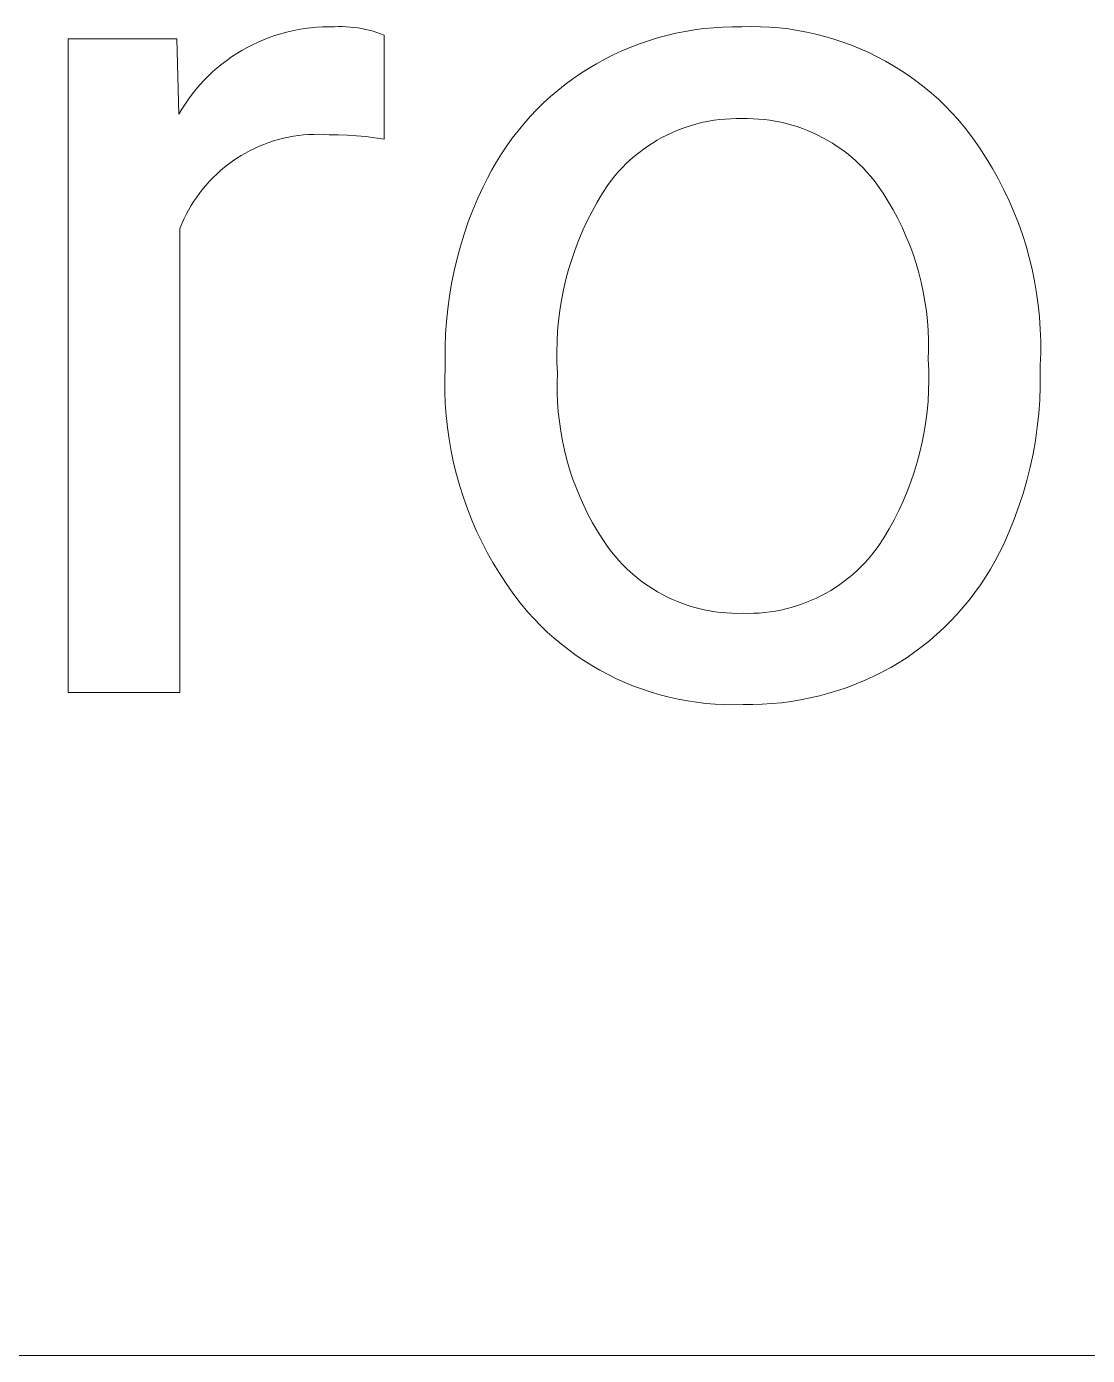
# Model space of a CAD drawing. Header units: millimetres. Extents: x -644 to 2279, y -276 to 1766.
# Drawn here: x 1378.9 to 1412.29, y -112.53 to -70.72 of the extents above; entities that cross this region are included whole.
import ezdxf

# ---------------------------------------------------------------- set-up
doc = ezdxf.new("R2010")
doc.units = ezdxf.units.MM
doc.header["$MEASUREMENT"] = 0
doc.layers.add('Domyślny', color=7, linetype='Continuous', true_color=0x000000)

msp = doc.modelspace()

# ---------------------------------------------------------------- linework, layer by layer
at = {"layer": 'Domyślny', "color": 18, "lineweight": 15, "true_color": 0x000000}
for p, q in [((1386.363, -71.138), (1386.54, -71.069)), ((1386.54, -71.069), (1386.72, -71.006)), ((1386.72, -71.006), (1386.902, -70.949)), ((1386.902, -70.949), (1387.086, -70.898)), ((1387.086, -70.898), (1387.272, -70.854)), ((1387.272, -70.854), (1387.459, -70.817)), ((1387.459, -70.817), (1387.647, -70.786)), ((1387.647, -70.786), (1387.836, -70.762)), ((1387.836, -70.762), (1388.026, -70.744)), ((1388.026, -70.744), (1388.216, -70.733)), ((1388.216, -70.733), (1388.406, -70.729)), ((1388.406, -70.729), (1388.597, -70.731)), ((1388.597, -70.731), (1388.719, -70.727)), ((1388.719, -70.727), (1388.842, -70.726)), ((1388.842, -70.726), (1388.964, -70.73)), ((1388.964, -70.73), (1389.086, -70.738)), ((1389.086, -70.738), (1389.208, -70.751)), ((1389.208, -70.751), (1389.33, -70.767)), ((1389.33, -70.767), (1389.45, -70.787)), ((1389.45, -70.787), (1389.57, -70.812)), ((1389.57, -70.812), (1389.69, -70.84)), ((1389.69, -70.84), (1389.808, -70.873)), ((1389.808, -70.873), (1389.925, -70.909)), ((1389.925, -70.909), (1390.04, -70.95)), ((1390.04, -70.95), (1390.154, -70.994)), ((1390.154, -70.994), (1390.154, -74.264)), ((1398.76, -71.083), (1399.048, -71.004)), ((1399.048, -71.004), (1399.338, -70.936)), ((1399.338, -70.936), (1399.631, -70.877)), ((1399.631, -70.877), (1399.925, -70.827)), ((1399.925, -70.827), (1400.221, -70.788)), ((1400.221, -70.788), (1400.517, -70.759)), ((1400.517, -70.759), (1400.815, -70.739)), ((1400.815, -70.739), (1401.113, -70.73)), ((1401.113, -70.73), (1401.411, -70.73)), ((1401.411, -70.73), (1401.705, -70.724)), ((1401.705, -70.724), (1401.999, -70.728)), ((1401.999, -70.728), (1402.293, -70.742)), ((1402.293, -70.742), (1402.586, -70.766)), ((1402.586, -70.766), (1402.878, -70.8)), ((1402.878, -70.8), (1403.169, -70.844)), ((1403.169, -70.844), (1403.458, -70.898)), ((1403.458, -70.898), (1403.745, -70.961)), ((1403.745, -70.961), (1404.03, -71.035)), ((1404.03, -71.035), (1404.312, -71.117)), ((1380.217, -91.676), (1380.217, -71.111)), ((1380.217, -71.111), (1383.633, -71.111)), ((1383.633, -71.111), (1383.692, -73.485)), ((1385.517, -71.575), (1385.68, -71.476)), ((1385.68, -71.476), (1385.846, -71.382)), ((1385.846, -71.382), (1386.015, -71.295)), ((1386.015, -71.295), (1386.188, -71.213)), ((1386.188, -71.213), (1386.363, -71.138)), ((1397.64, -71.49), (1397.915, -71.375)), ((1397.915, -71.375), (1398.193, -71.268)), ((1398.193, -71.268), (1398.475, -71.17)), ((1398.475, -71.17), (1398.76, -71.083)), ((1404.312, -71.117), (1404.591, -71.21)), ((1404.591, -71.21), (1404.867, -71.312)), ((1404.867, -71.312), (1405.139, -71.423)), ((1405.139, -71.423), (1405.408, -71.543)), ((1384.903, -72.026), (1385.05, -71.905)), ((1385.05, -71.905), (1385.202, -71.79)), ((1385.202, -71.79), (1385.358, -71.679)), ((1385.358, -71.679), (1385.517, -71.575)), ((1396.584, -72.044), (1396.841, -71.892)), ((1396.841, -71.892), (1397.103, -71.75)), ((1397.103, -71.75), (1397.369, -71.616)), ((1397.369, -71.616), (1397.64, -71.49)), ((1405.408, -71.543), (1405.672, -71.672)), ((1405.672, -71.672), (1405.931, -71.81)), ((1405.931, -71.81), (1406.186, -71.957)), ((1384.487, -72.418), (1384.621, -72.283)), ((1384.621, -72.283), (1384.76, -72.152)), ((1384.76, -72.152), (1384.903, -72.026)), ((1396.09, -72.373), (1396.334, -72.204)), ((1396.334, -72.204), (1396.584, -72.044)), ((1406.186, -71.957), (1406.436, -72.112)), ((1406.436, -72.112), (1406.68, -72.276)), ((1406.68, -72.276), (1406.918, -72.448)), ((1384.114, -72.852), (1384.233, -72.703)), ((1384.233, -72.703), (1384.358, -72.558)), ((1384.358, -72.558), (1384.487, -72.418)), ((1395.393, -72.928), (1395.619, -72.735)), ((1395.619, -72.735), (1395.851, -72.55)), ((1395.851, -72.55), (1396.09, -72.373)), ((1406.918, -72.448), (1407.151, -72.628)), ((1407.151, -72.628), (1407.377, -72.816)), ((1383.789, -73.322), (1383.892, -73.161)), ((1383.892, -73.161), (1384, -73.004)), ((1384, -73.004), (1384.114, -72.852)), ((1394.962, -73.336), (1395.174, -73.128)), ((1395.174, -73.128), (1395.393, -72.928)), ((1407.377, -72.816), (1407.597, -73.011)), ((1407.597, -73.011), (1407.81, -73.214)), ((1383.692, -73.485), (1383.789, -73.322)), ((1394.56, -73.773), (1394.757, -73.551)), ((1394.757, -73.551), (1394.962, -73.336)), ((1407.81, -73.214), (1408.016, -73.424)), ((1408.016, -73.424), (1408.215, -73.64)), ((1394.37, -74.001), (1394.56, -73.773)), ((1399.37, -73.994), (1399.21, -74.063)), ((1399.533, -73.931), (1399.37, -73.994)), ((1399.697, -73.874), (1399.533, -73.931)), ((1399.863, -73.822), (1399.697, -73.874)), ((1400.031, -73.776), (1399.863, -73.822)), ((1400.201, -73.736), (1400.031, -73.776)), ((1400.371, -73.701), (1400.201, -73.736)), ((1400.543, -73.673), (1400.371, -73.701)), ((1400.716, -73.65), (1400.543, -73.673)), ((1400.889, -73.634), (1400.716, -73.65)), ((1401.063, -73.624), (1400.889, -73.634)), ((1401.237, -73.619), (1401.063, -73.624)), ((1401.411, -73.621), (1401.237, -73.619)), ((1401.588, -73.619), (1401.411, -73.621)), ((1401.765, -73.623), (1401.588, -73.619)), ((1401.941, -73.633), (1401.765, -73.623)), ((1402.117, -73.649), (1401.941, -73.633)), ((1402.293, -73.672), (1402.117, -73.649)), ((1402.467, -73.7), (1402.293, -73.672)), ((1402.64, -73.734), (1402.467, -73.7)), ((1402.813, -73.775), (1402.64, -73.734)), ((1402.983, -73.821), (1402.813, -73.775)), ((1403.152, -73.873), (1402.983, -73.821)), ((1403.319, -73.931), (1403.152, -73.873)), ((1403.484, -73.995), (1403.319, -73.931)), ((1403.646, -74.064), (1403.484, -73.995)), ((1408.215, -73.64), (1408.454, -73.935)), ((1408.454, -73.935), (1408.682, -74.239)), ((1386.526, -74.373), (1386.375, -74.429)), ((1386.678, -74.323), (1386.526, -74.373)), ((1386.832, -74.278), (1386.678, -74.323)), ((1386.987, -74.238), (1386.832, -74.278)), ((1387.144, -74.204), (1386.987, -74.238)), ((1387.302, -74.175), (1387.144, -74.204)), ((1387.461, -74.152), (1387.302, -74.175)), ((1387.62, -74.134), (1387.461, -74.152)), ((1387.78, -74.122), (1387.62, -74.134)), ((1387.941, -74.115), (1387.78, -74.122)), ((1388.101, -74.114), (1387.941, -74.115)), ((1388.262, -74.118), (1388.101, -74.114)), ((1388.422, -74.128), (1388.262, -74.118)), ((1388.712, -74.129), (1388.422, -74.128)), ((1389.002, -74.138), (1388.712, -74.129)), ((1389.291, -74.157), (1389.002, -74.138)), ((1389.58, -74.184), (1389.291, -74.157)), ((1389.868, -74.22), (1389.58, -74.184)), ((1390.154, -74.264), (1389.868, -74.22)), ((1394.014, -74.477), (1394.188, -74.236)), ((1394.188, -74.236), (1394.37, -74.001)), ((1398.597, -74.393), (1398.451, -74.488)), ((1398.746, -74.302), (1398.597, -74.393)), ((1398.898, -74.217), (1398.746, -74.302)), ((1399.053, -74.138), (1398.898, -74.217)), ((1399.21, -74.063), (1399.053, -74.138)), ((1403.806, -74.139), (1403.646, -74.064)), ((1403.964, -74.22), (1403.806, -74.139)), ((1404.118, -74.306), (1403.964, -74.22)), ((1404.27, -74.397), (1404.118, -74.306)), ((1404.418, -74.493), (1404.27, -74.397)), ((1408.682, -74.239), (1408.9, -74.549)), ((1385.656, -74.783), (1385.52, -74.868)), ((1385.795, -74.702), (1385.656, -74.783)), ((1385.936, -74.627), (1385.795, -74.702)), ((1386.08, -74.556), (1385.936, -74.627)), ((1386.226, -74.49), (1386.08, -74.556)), ((1386.375, -74.429), (1386.226, -74.49)), ((1393.692, -74.975), (1393.849, -74.723)), ((1393.849, -74.723), (1394.014, -74.477)), ((1398.035, -74.803), (1397.904, -74.918)), ((1398.17, -74.693), (1398.035, -74.803)), ((1398.309, -74.588), (1398.17, -74.693)), ((1398.451, -74.488), (1398.309, -74.588)), ((1404.563, -74.595), (1404.418, -74.493)), ((1404.704, -74.701), (1404.563, -74.595)), ((1404.841, -74.812), (1404.704, -74.701)), ((1404.975, -74.928), (1404.841, -74.812)), ((1408.9, -74.549), (1409.107, -74.867)), ((1385.131, -75.152), (1385.008, -75.255)), ((1385.258, -75.053), (1385.131, -75.152)), ((1385.387, -74.958), (1385.258, -75.053)), ((1385.52, -74.868), (1385.387, -74.958)), ((1393.405, -75.495), (1393.544, -75.233)), ((1393.544, -75.233), (1393.692, -74.975)), ((1397.654, -75.16), (1397.535, -75.288)), ((1397.777, -75.037), (1397.654, -75.16)), ((1397.904, -74.918), (1397.777, -75.037)), ((1405.104, -75.048), (1404.975, -74.928)), ((1405.229, -75.173), (1405.104, -75.048)), ((1405.35, -75.302), (1405.229, -75.173)), ((1409.107, -74.867), (1409.304, -75.192)), ((1409.304, -75.192), (1409.489, -75.524)), ((1384.663, -75.59), (1384.555, -75.709)), ((1384.774, -75.475), (1384.663, -75.59)), ((1384.889, -75.363), (1384.774, -75.475)), ((1385.008, -75.255), (1384.889, -75.363)), ((1393.275, -75.762), (1393.405, -75.495)), ((1397.312, -75.555), (1397.207, -75.694)), ((1397.421, -75.419), (1397.312, -75.555)), ((1397.535, -75.288), (1397.421, -75.419)), ((1405.466, -75.435), (1405.35, -75.302)), ((1405.578, -75.572), (1405.466, -75.435)), ((1405.684, -75.713), (1405.578, -75.572)), ((1409.489, -75.524), (1409.663, -75.861)), ((1384.259, -76.088), (1384.169, -76.221)), ((1384.353, -75.959), (1384.259, -76.088)), ((1384.452, -75.832), (1384.353, -75.959)), ((1384.555, -75.709), (1384.452, -75.832)), ((1393.106, -76.127), (1393.275, -75.762)), ((1397.028, -75.97), (1396.859, -76.252)), ((1397.207, -75.694), (1397.028, -75.97)), ((1405.856, -75.967), (1405.684, -75.713)), ((1406.02, -76.226), (1405.856, -75.967)), ((1409.663, -75.861), (1409.825, -76.204)), ((1384.003, -76.496), (1383.927, -76.638)), ((1384.084, -76.357), (1384.003, -76.496)), ((1384.169, -76.221), (1384.084, -76.357)), ((1392.806, -76.871), (1392.95, -76.496)), ((1392.95, -76.496), (1393.106, -76.127)), ((1396.859, -76.252), (1396.7, -76.54)), ((1406.174, -76.491), (1406.02, -76.226)), ((1406.318, -76.761), (1406.174, -76.491)), ((1409.825, -76.204), (1409.976, -76.553)), ((1383.857, -76.782), (1383.791, -76.928)), ((1383.927, -76.638), (1383.857, -76.782)), ((1392.675, -77.251), (1392.806, -76.871)), ((1396.551, -76.834), (1396.413, -77.132)), ((1396.7, -76.54), (1396.551, -76.834)), ((1406.454, -77.036), (1406.318, -76.761)), ((1409.976, -76.553), (1410.115, -76.906)), ((1410.115, -76.906), (1410.241, -77.264)), ((1383.791, -76.928), (1383.731, -77.077)), ((1383.731, -77.077), (1383.731, -91.676)), ((1392.557, -77.634), (1392.675, -77.251)), ((1396.413, -77.132), (1396.284, -77.435)), ((1406.579, -77.316), (1406.454, -77.036)), ((1406.695, -77.599), (1406.579, -77.316)), ((1410.241, -77.264), (1410.356, -77.626)), ((1392.451, -78.022), (1392.557, -77.634)), ((1396.166, -77.742), (1396.059, -78.053)), ((1396.284, -77.435), (1396.166, -77.742)), ((1406.801, -77.887), (1406.695, -77.599)), ((1410.356, -77.626), (1410.458, -77.992)), ((1392.358, -78.412), (1392.451, -78.022)), ((1396.059, -78.053), (1395.963, -78.367)), ((1406.897, -78.178), (1406.801, -77.887)), ((1406.982, -78.472), (1406.897, -78.178)), ((1410.458, -77.992), (1410.547, -78.361)), ((1392.278, -78.806), (1392.358, -78.412)), ((1395.963, -78.367), (1395.877, -78.685)), ((1407.058, -78.769), (1406.982, -78.472)), ((1410.547, -78.361), (1410.624, -78.733)), ((1392.212, -79.202), (1392.278, -78.806)), ((1395.803, -79.005), (1395.739, -79.328)), ((1395.877, -78.685), (1395.803, -79.005)), ((1407.122, -79.069), (1407.058, -78.769)), ((1410.624, -78.733), (1410.688, -79.107)), ((1392.158, -79.6), (1392.212, -79.202)), ((1395.739, -79.328), (1395.687, -79.653)), ((1407.177, -79.37), (1407.122, -79.069)), ((1407.221, -79.674), (1407.177, -79.37)), ((1410.688, -79.107), (1410.739, -79.483)), ((1392.118, -79.999), (1392.158, -79.6)), ((1395.687, -79.653), (1395.646, -79.979)), ((1407.254, -79.978), (1407.221, -79.674)), ((1410.739, -79.483), (1410.778, -79.861)), ((1392.091, -80.4), (1392.118, -79.999)), ((1395.646, -79.979), (1395.616, -80.307)), ((1407.277, -80.284), (1407.254, -79.978)), ((1410.778, -79.861), (1410.804, -80.239)), ((1410.804, -80.239), (1410.817, -80.619)), ((1392.078, -80.801), (1392.091, -80.4)), ((1395.598, -80.635), (1395.591, -80.964)), ((1395.616, -80.307), (1395.598, -80.635)), ((1407.289, -80.59), (1407.277, -80.284)), ((1407.29, -80.896), (1407.289, -80.59)), ((1410.817, -80.619), (1410.817, -80.999)), ((1392.078, -81.203), (1392.078, -80.801)), ((1395.591, -80.964), (1395.595, -81.293)), ((1407.28, -81.203), (1407.29, -80.896)), ((1410.817, -80.999), (1410.804, -81.378)), ((1392.066, -81.824), (1392.078, -81.446)), ((1392.078, -81.446), (1392.078, -81.203)), ((1395.595, -81.293), (1395.611, -81.621)), ((1407.295, -81.528), (1407.28, -81.203)), ((1410.804, -81.378), (1410.804, -81.621)), ((1392.067, -82.202), (1392.066, -81.824)), ((1395.611, -81.621), (1395.601, -81.928)), ((1395.601, -81.928), (1395.602, -82.234)), ((1407.291, -82.18), (1407.299, -81.854)), ((1407.299, -81.854), (1407.295, -81.528)), ((1410.804, -81.621), (1410.803, -82.048)), ((1392.081, -82.58), (1392.067, -82.202)), ((1395.602, -82.234), (1395.614, -82.54)), ((1407.273, -82.506), (1407.291, -82.18)), ((1410.803, -82.048), (1410.787, -82.475)), ((1392.108, -82.957), (1392.081, -82.58)), ((1395.614, -82.54), (1395.637, -82.846)), ((1407.243, -82.83), (1407.273, -82.506)), ((1410.787, -82.475), (1410.756, -82.901)), ((1392.148, -83.333), (1392.108, -82.957)), ((1395.637, -82.846), (1395.67, -83.151)), ((1395.67, -83.151), (1395.714, -83.454)), ((1407.15, -83.476), (1407.202, -83.154)), ((1407.202, -83.154), (1407.243, -82.83)), ((1410.756, -82.901), (1410.711, -83.325)), ((1392.2, -83.707), (1392.148, -83.333)), ((1395.714, -83.454), (1395.768, -83.755)), ((1407.087, -83.796), (1407.15, -83.476)), ((1410.711, -83.325), (1410.651, -83.748)), ((1392.266, -84.079), (1392.2, -83.707)), ((1395.768, -83.755), (1395.833, -84.055)), ((1407.014, -84.113), (1407.087, -83.796)), ((1410.651, -83.748), (1410.576, -84.168)), ((1392.343, -84.449), (1392.266, -84.079)), ((1392.433, -84.817), (1392.343, -84.449)), ((1395.833, -84.055), (1395.908, -84.352)), ((1395.908, -84.352), (1395.994, -84.646)), ((1406.834, -84.74), (1406.929, -84.428)), ((1406.929, -84.428), (1407.014, -84.113)), ((1410.576, -84.168), (1410.487, -84.586)), ((1392.536, -85.18), (1392.433, -84.817)), ((1395.994, -84.646), (1396.089, -84.937)), ((1406.728, -85.048), (1406.834, -84.74)), ((1410.487, -84.586), (1410.384, -85)), ((1392.651, -85.541), (1392.536, -85.18)), ((1396.089, -84.937), (1396.195, -85.225)), ((1396.195, -85.225), (1396.311, -85.509)), ((1406.612, -85.353), (1406.728, -85.048)), ((1410.384, -85), (1410.266, -85.41)), ((1392.778, -85.897), (1392.651, -85.541)), ((1396.311, -85.509), (1396.437, -85.788)), ((1406.349, -85.949), (1406.486, -85.653)), ((1406.486, -85.653), (1406.612, -85.353)), ((1410.266, -85.41), (1410.134, -85.816)), ((1392.917, -86.248), (1392.778, -85.897)), ((1396.437, -85.788), (1396.572, -86.063)), ((1396.572, -86.063), (1396.717, -86.333)), ((1406.202, -86.24), (1406.349, -85.949)), ((1410.134, -85.816), (1409.988, -86.217)), ((1393.067, -86.595), (1392.917, -86.248)), ((1396.717, -86.333), (1396.871, -86.598)), ((1405.879, -86.807), (1406.046, -86.526)), ((1406.046, -86.526), (1406.202, -86.24)), ((1409.988, -86.217), (1409.829, -86.613)), ((1393.23, -86.936), (1393.067, -86.595)), ((1393.404, -87.272), (1393.23, -86.936)), ((1396.871, -86.598), (1397.035, -86.857)), ((1397.035, -86.857), (1397.207, -87.111)), ((1405.704, -87.081), (1405.879, -86.807)), ((1409.829, -86.613), (1409.655, -87.004)), ((1393.589, -87.601), (1393.404, -87.272)), ((1397.207, -87.111), (1397.313, -87.25)), ((1397.313, -87.25), (1397.424, -87.387)), ((1405.386, -87.481), (1405.496, -87.352)), ((1405.496, -87.352), (1405.602, -87.218)), ((1405.602, -87.218), (1405.704, -87.081)), ((1409.526, -87.27), (1409.387, -87.532)), ((1409.655, -87.004), (1409.526, -87.27)), ((1393.785, -87.925), (1393.589, -87.601)), ((1397.424, -87.387), (1397.539, -87.519)), ((1397.539, -87.519), (1397.659, -87.647)), ((1397.659, -87.647), (1397.783, -87.771)), ((1397.783, -87.771), (1397.912, -87.89)), ((1405.029, -87.847), (1405.152, -87.729)), ((1405.152, -87.729), (1405.271, -87.607)), ((1405.271, -87.607), (1405.386, -87.481)), ((1409.24, -87.79), (1409.084, -88.042)), ((1409.387, -87.532), (1409.24, -87.79)), ((1393.992, -88.241), (1393.785, -87.925)), ((1397.912, -87.89), (1398.044, -88.005)), ((1398.044, -88.005), (1398.181, -88.115)), ((1398.181, -88.115), (1398.321, -88.221)), ((1404.499, -88.275), (1404.637, -88.174)), ((1404.637, -88.174), (1404.771, -88.07)), ((1404.771, -88.07), (1404.902, -87.961)), ((1404.902, -87.961), (1405.029, -87.847)), ((1409.084, -88.042), (1408.919, -88.289)), ((1394.21, -88.55), (1393.992, -88.241)), ((1394.438, -88.851), (1394.21, -88.55)), ((1398.321, -88.221), (1398.465, -88.321)), ((1398.465, -88.321), (1398.612, -88.417)), ((1398.612, -88.417), (1398.762, -88.507)), ((1398.762, -88.507), (1398.916, -88.592)), ((1398.916, -88.592), (1399.072, -88.672)), ((1403.764, -88.702), (1403.916, -88.627)), ((1403.916, -88.627), (1404.066, -88.546)), ((1404.066, -88.546), (1404.214, -88.461)), ((1404.214, -88.461), (1404.358, -88.37)), ((1404.358, -88.37), (1404.499, -88.275)), ((1408.747, -88.53), (1408.566, -88.765)), ((1408.919, -88.289), (1408.747, -88.53)), ((1394.676, -89.145), (1394.438, -88.851)), ((1399.072, -88.672), (1399.231, -88.746)), ((1399.231, -88.746), (1399.393, -88.815)), ((1399.393, -88.815), (1399.556, -88.878)), ((1399.556, -88.878), (1399.722, -88.936)), ((1399.722, -88.936), (1399.89, -88.987)), ((1399.89, -88.987), (1400.059, -89.033)), ((1400.059, -89.033), (1400.23, -89.073)), ((1402.636, -89.081), (1402.802, -89.043)), ((1402.802, -89.043), (1402.967, -89)), ((1402.967, -89), (1403.13, -88.951)), ((1403.13, -88.951), (1403.291, -88.897)), ((1403.291, -88.897), (1403.451, -88.838)), ((1403.451, -88.838), (1403.608, -88.773)), ((1403.608, -88.773), (1403.764, -88.702)), ((1408.378, -88.994), (1408.181, -89.216)), ((1408.566, -88.765), (1408.378, -88.994)), ((1394.874, -89.361), (1394.676, -89.145)), ((1395.079, -89.571), (1394.874, -89.361)), ((1400.23, -89.073), (1400.402, -89.107)), ((1400.402, -89.107), (1400.576, -89.135)), ((1400.576, -89.135), (1400.75, -89.157)), ((1400.75, -89.157), (1400.924, -89.173)), ((1400.924, -89.173), (1401.1, -89.182)), ((1401.1, -89.182), (1401.275, -89.186)), ((1401.275, -89.186), (1401.45, -89.184)), ((1401.45, -89.184), (1401.621, -89.186)), ((1401.621, -89.186), (1401.791, -89.183)), ((1401.791, -89.183), (1401.961, -89.174)), ((1401.961, -89.174), (1402.131, -89.159)), ((1402.131, -89.159), (1402.3, -89.139)), ((1402.3, -89.139), (1402.468, -89.113)), ((1402.468, -89.113), (1402.636, -89.081)), ((1407.978, -89.432), (1407.767, -89.64)), ((1408.181, -89.216), (1407.978, -89.432)), ((1395.291, -89.773), (1395.079, -89.571)), ((1395.509, -89.968), (1395.291, -89.773)), ((1407.549, -89.841), (1407.325, -90.035)), ((1407.767, -89.64), (1407.549, -89.841)), ((1395.734, -90.156), (1395.509, -89.968)), ((1395.966, -90.336), (1395.734, -90.156)), ((1407.094, -90.221), (1406.857, -90.4)), ((1407.325, -90.035), (1407.094, -90.221)), ((1396.203, -90.507), (1395.966, -90.336)), ((1396.446, -90.671), (1396.203, -90.507)), ((1396.694, -90.826), (1396.446, -90.671)), ((1406.614, -90.57), (1406.366, -90.731)), ((1406.857, -90.4), (1406.614, -90.57)), ((1396.948, -90.973), (1396.694, -90.826)), ((1397.206, -91.111), (1396.948, -90.973)), ((1397.469, -91.241), (1397.206, -91.111)), ((1405.836, -91.028), (1405.565, -91.163)), ((1406.103, -90.884), (1405.836, -91.028)), ((1406.366, -90.731), (1406.103, -90.884)), ((1397.736, -91.361), (1397.469, -91.241)), ((1398.008, -91.472), (1397.736, -91.361)), ((1398.282, -91.574), (1398.008, -91.472)), ((1404.725, -91.513), (1404.438, -91.611)), ((1405.009, -91.405), (1404.725, -91.513)), ((1405.289, -91.289), (1405.009, -91.405)), ((1405.565, -91.163), (1405.289, -91.289)), ((1383.731, -91.676), (1380.217, -91.676)), ((1398.56, -91.666), (1398.282, -91.574)), ((1398.841, -91.749), (1398.56, -91.666)), ((1399.125, -91.822), (1398.841, -91.749)), ((1399.411, -91.886), (1399.125, -91.822)), ((1399.699, -91.94), (1399.411, -91.886)), ((1399.989, -91.984), (1399.699, -91.94)), ((1402.962, -91.956), (1402.662, -91.996)), ((1403.262, -91.907), (1402.962, -91.956)), ((1403.559, -91.847), (1403.262, -91.907)), ((1403.855, -91.778), (1403.559, -91.847)), ((1404.148, -91.699), (1403.855, -91.778)), ((1404.438, -91.611), (1404.148, -91.699)), ((1400.28, -92.018), (1399.989, -91.984)), ((1400.572, -92.042), (1400.28, -92.018)), ((1400.865, -92.056), (1400.572, -92.042)), ((1401.157, -92.061), (1400.865, -92.056)), ((1401.45, -92.055), (1401.157, -92.061)), ((1401.754, -92.055), (1401.45, -92.055)), ((1402.057, -92.046), (1401.754, -92.055)), ((1402.36, -92.026), (1402.057, -92.046)), ((1402.662, -91.996), (1402.36, -92.026)), ((1173.957, -112.531), (2278.513, -112.531))]:
    msp.add_line(p, q, dxfattribs=at)

doc.saveas('drawing.dxf')
